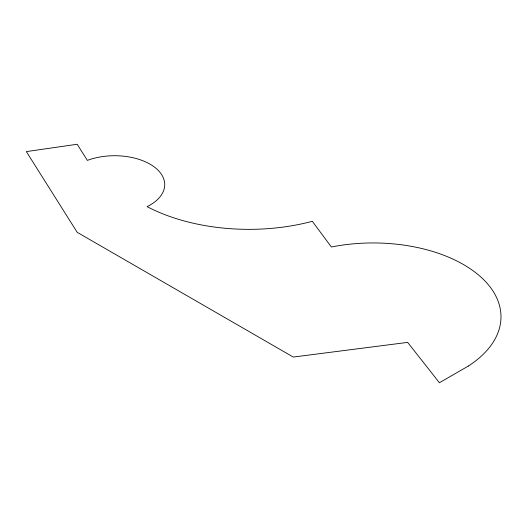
<?xml version="1.0" encoding="UTF-8"?>
<svg xmlns="http://www.w3.org/2000/svg" width="527" height="527" viewBox="0 0 527 527"><rect width="100%" height="100%" fill="white"/><g stroke="black" fill="none" stroke-linecap="round" stroke-linejoin="round"><path stroke-width="0.79" d="M468.319 366.061L439.419 382.74L407.641 342.385L293.256 357.056L77.192 232.315L26.35 151.598L77.192 144.26L87.357 160.399A50.052 28.899 0 0 1 154.786 167.336A50.052 28.899 0 0 1 147.092 206.63A151.394 87.41 0 0 0 312.32 221.307L331.384 246.992A127.87 73.826 0 0 1 479.642 275.937A127.87 73.826 0 0 1 468.319 366.061"/></g></svg>
